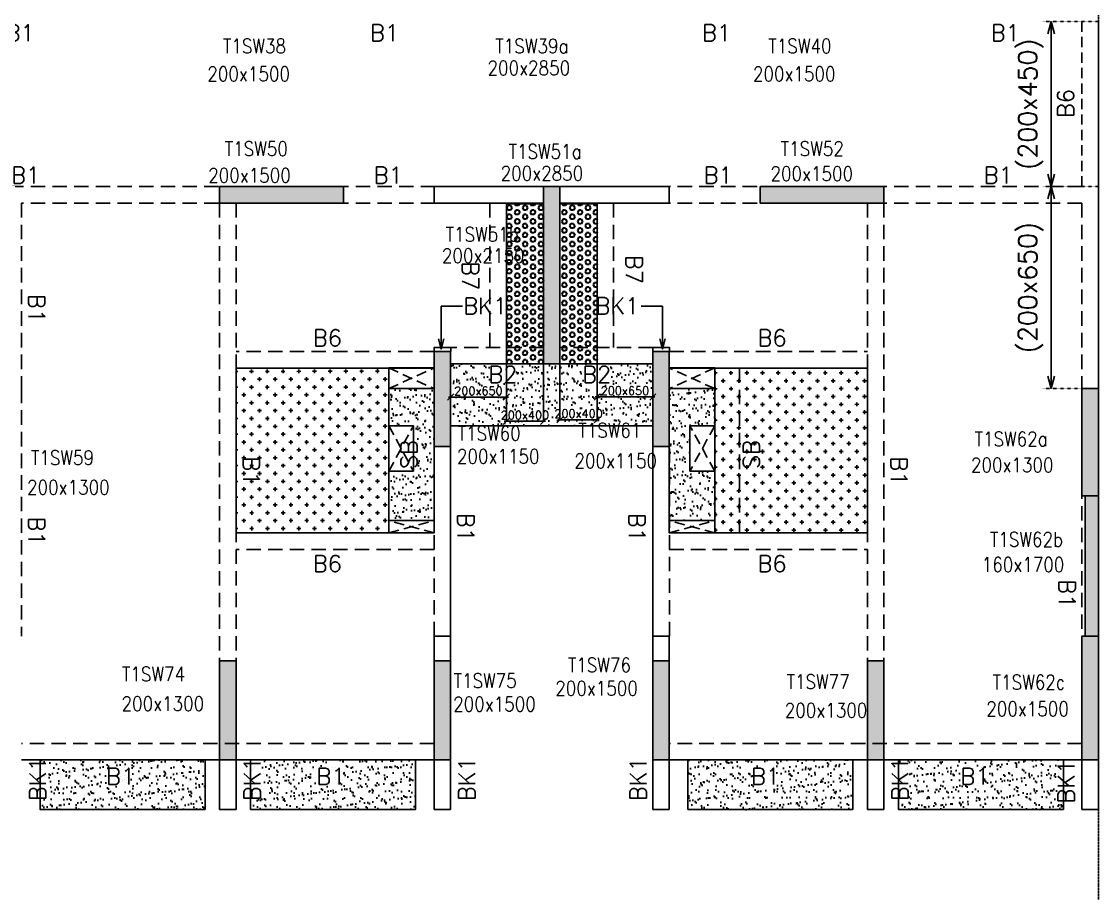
# Model space of a CAD drawing. Header units: millimetres. Extents: x 1078357 to 2594950, y -5122486 to -4636555.
# Drawn here: x 2080410 to 2093460, y -4674502 to -4663859 of the extents above; entities that cross this region are included whole.
import ezdxf

# ---------------------------------------------------------------- set-up
doc = ezdxf.new("R2010")
doc.units = ezdxf.units.MM
doc.header["$PDMODE"] = 35
for name, pattern in [('CONTINOUS', [0]), ('DOT', [0.25, 0, -0.25]), ('HIDDEN', [0.375, 0.25, -0.125]), ('New Retail block$0$CONTINOUS', [0])]:
    doc.linetypes.add(name, pattern=pattern)
doc.layers.get('0').update_dxf_attribs({"lineweight": 0})
doc.layers.get('Defpoints').update_dxf_attribs({"lineweight": 0})
for name, color, linetype, lineweight in [('A-_ANOTDIMA_D-', 6, 'Continuous', 13), ('COL. NO.', 30, 'Continuous', 25), ('COL. SIZE', 7, 'Continuous', 25), ('DIM', 9, 'Continuous', 25), ('HATCH', 8, 'Continuous', 30)]:
    doc.layers.add(name, color=color, linetype=linetype, lineweight=lineweight)
for name, color, linetype in [('B-200x325', 201, 'HIDDEN'), ('DROP SLAB', 8, 'Continuous'), ('EXPANSION JOINT', 10, 'HIDDEN'), ('NON STR. RCC WALL', 6, 'Continuous'), ('S-BEAM', 3, 'HIDDEN'), ('S-BEAM NO.', 6, 'Continuous'), ('S-COLUMN', 1, 'Continuous'), ('S-CUTOUT', 8, 'HIDDEN'), ('S-DIM', 2, 'Continuous'), ('S-SLAB-PROJECTION', 54, 'New Retail block$0$CONTINOUS'), ('SLAB FOLD', 8, 'Continuous')]:
    doc.layers.add(name, color=color, linetype=linetype)
doc.styles.add('Roman', font='romans')
doc.styles.add('ROMANS', font='romans.shx', dxfattribs={"width": 0.85})
doc.dimstyles.new('HARESH', dxfattribs={"dimtxt": 150, "dimasz": 75, "dimexe": 0, "dimexo": 0, "dimgap": 25, "dimtad": 1, "dimdec": 0, "dimdsep": 46, "dimtxsty": 'Roman', "dimblk": 'OBLIQUE', "dimcen": 225, "dimdle": 25, "dimclrd": 2, "dimclre": 2, "dimclrt": 7, "dimadec": 8, "dimazin": 1, "dimtfac": 1, "dimtdec": 0, "dimtmove": 0, "dimatfit": 0, "dimfxl": 1, "dimlwd": -1, "dimlwe": -1, "dimarcsym": 0})
pattern_1 = [(180, (954385.375, 209114.72), (-7e-15, -54.99261315), [31.75, -63.5]), (300, (954385.375, 209114.72), (47.625, 27.4963066), [31.75, -63.5]), (240, (954353.625, 209114.72), (47.625, -27.4963066), [31.75, -63.5])]

# ---------------------------------------------------------------- blocks, each defined once
blk = doc.blocks.new('_Open30')
at = {"color": 0, "linetype": 'ByBlock', "lineweight": -2}
for p, q in [((-1, 0.268), (0, 0)), ((0, 0), (-1, -0.268)), ((0, 0), (-1, 0))]:
    blk.add_line(p, q, dxfattribs=at)
blk = doc.blocks.new('*D1588')
at = {"layer": 'Defpoints', "color": 0, "linetype": 'CONTINOUS', "ltscale": 0.5, "transparency": 16777216}
for p in [(2092886, -4665860), (2093460, -4665860, 0), (2093460, -4668309, 0)]:
    blk.add_point(p, dxfattribs=at)
at = {"layer": 'S-DIM', "color": 2, "linetype": 'DOT', "ltscale": 0.5, "transparency": 16777216}
for p, q in [((2093460, -4665860), (2092786, -4665860)), ((2093460, -4668309), (2092786, -4668309))]:
    blk.add_line(p, q, dxfattribs=at)
at = {"layer": 'S-DIM', "color": 2, "linetype": 'CONTINOUS', "ltscale": 0.5, "transparency": 16777216}
blk.add_line((2092886, -4668159), (2092886, -4666010), dxfattribs=at)
at = {"layer": 'S-DIM', "color": 2, "linetype": 'CONTINOUS', "ltscale": 0.5, "transparency": 16777216, "xscale": 150, "yscale": 150, "zscale": 150}
for p, rotation in [((2092886, -4665860), 90), ((2092886, -4668309), 270)]:
    blk.add_blockref('_Open30', p, dxfattribs=dict(at, rotation=rotation))
at = {"layer": 'S-DIM', "color": 7, "linetype": 'CONTINOUS', "ltscale": 0.5, "transparency": 16777216, "insert": (2092640, -4667084), "char_height": 225, "attachment_point": 5, "rotation": 90, "style": 'Roman'}
blk.add_mtext('(200x650)', dxfattribs=at)
blk = doc.blocks.new('*D1589')
at = {"layer": 'Defpoints', "color": 0, "linetype": 'CONTINOUS', "ltscale": 0.5, "transparency": 16777216}
for p in [(2093460, -4663860, 0), (2092886, -4665860), (2093460, -4665860, 0)]:
    blk.add_point(p, dxfattribs=at)
at = {"layer": 'S-DIM', "color": 2, "linetype": 'DOT', "ltscale": 0.5, "transparency": 16777216}
for p, q in [((2093460, -4663860), (2092786, -4663860)), ((2093460, -4665860), (2092786, -4665860))]:
    blk.add_line(p, q, dxfattribs=at)
at = {"layer": 'S-DIM', "color": 2, "linetype": 'CONTINOUS', "ltscale": 0.5, "transparency": 16777216}
blk.add_line((2092886, -4664010), (2092886, -4665710), dxfattribs=at)
at = {"layer": 'S-DIM', "color": 2, "linetype": 'CONTINOUS', "ltscale": 0.5, "transparency": 16777216, "xscale": 150, "yscale": 150, "zscale": 150}
for p, rotation in [((2092886, -4663860), 90), ((2092886, -4665860), 270)]:
    blk.add_blockref('_Open30', p, dxfattribs=dict(at, rotation=rotation))
at = {"layer": 'S-DIM', "color": 7, "linetype": 'CONTINOUS', "ltscale": 0.5, "transparency": 16777216, "insert": (2092640, -4664860), "char_height": 225, "attachment_point": 5, "rotation": 90, "style": 'Roman'}
blk.add_mtext('(200x450)', dxfattribs=at)
blk = doc.blocks.new('_Oblique')
at = {"color": 0, "linetype": 'ByBlock', "lineweight": -2}
blk.add_line((-0.5, -0.5), (0.5, 0.5), dxfattribs=at)
blk = doc.blocks.new('*D1467')
at = {"layer": 'Defpoints', "color": 0, "ltscale": 700, "transparency": 16777216}
for p in [(2086285, -4668010, 0), (2086735, -4668010, 0), (2086285, -4668705)]:
    blk.add_point(p, dxfattribs=at)
at = {"layer": 'DIM', "color": 2, "ltscale": 700, "transparency": 16777216}
for p, q in [((2086285, -4668010), (2086285, -4668705)), ((2086735, -4668010), (2086735, -4668705)), ((2086760, -4668705), (2086260, -4668705))]:
    blk.add_line(p, q, dxfattribs=at)
at = {"layer": 'DIM', "color": 2, "ltscale": 700, "transparency": 16777216, "xscale": 75, "yscale": 75, "zscale": 75, "rotation": 180}
blk.add_blockref('_Oblique', (2086285, -4668705), dxfattribs=at)
at = {"layer": 'DIM', "color": 2, "ltscale": 700, "transparency": 16777216, "xscale": 75, "yscale": 75, "zscale": 75}
blk.add_blockref('_Oblique', (2086735, -4668705), dxfattribs=at)
at = {"layer": 'DIM', "color": 7, "ltscale": 700, "transparency": 16777216, "insert": (2086510, -4668630), "char_height": 150, "attachment_point": 5, "style": 'Roman'}
blk.add_mtext('{\\H0.666667x;200x400}', dxfattribs=at)
blk = doc.blocks.new('*D1468')
at = {"layer": 'Defpoints', "color": 0, "ltscale": 700, "transparency": 16777216}
for p in [(2085610, -4668010, 0), (2086285, -4668010, 0), (2085610, -4668412)]:
    blk.add_point(p, dxfattribs=at)
at = {"layer": 'DIM', "color": 2, "ltscale": 700, "transparency": 16777216}
for p, q in [((2085610, -4668010), (2085610, -4668412)), ((2086285, -4668010), (2086285, -4668412)), ((2086310, -4668412), (2085585, -4668412))]:
    blk.add_line(p, q, dxfattribs=at)
at = {"layer": 'DIM', "color": 2, "ltscale": 700, "transparency": 16777216, "xscale": 75, "yscale": 75, "zscale": 75, "rotation": 180}
blk.add_blockref('_Oblique', (2085610, -4668412), dxfattribs=at)
at = {"layer": 'DIM', "color": 2, "ltscale": 700, "transparency": 16777216, "xscale": 75, "yscale": 75, "zscale": 75}
blk.add_blockref('_Oblique', (2086285, -4668412), dxfattribs=at)
at = {"layer": 'DIM', "color": 7, "ltscale": 700, "transparency": 16777216, "insert": (2085947, -4668337), "char_height": 150, "attachment_point": 5, "style": 'Roman'}
blk.add_mtext('{\\H0.666667x;200x650}', dxfattribs=at)
blk = doc.blocks.new('*D1469')
at = {"layer": 'Defpoints', "color": 0, "ltscale": 700, "transparency": 16777216}
for p in [(2086935, -4668010, 0), (2087385, -4668010, 0), (2087385, -4668687)]:
    blk.add_point(p, dxfattribs=at)
at = {"layer": 'DIM', "color": 2, "ltscale": 700, "transparency": 16777216}
for p, q in [((2086935, -4668010), (2086935, -4668687)), ((2087385, -4668010), (2087385, -4668687)), ((2086910, -4668687), (2087410, -4668687))]:
    blk.add_line(p, q, dxfattribs=at)
at = {"layer": 'DIM', "color": 2, "ltscale": 700, "transparency": 16777216, "xscale": 75, "yscale": 75, "zscale": 75, "rotation": 180}
blk.add_blockref('_Oblique', (2086935, -4668687), dxfattribs=at)
at = {"layer": 'DIM', "color": 2, "ltscale": 700, "transparency": 16777216, "xscale": 75, "yscale": 75, "zscale": 75}
blk.add_blockref('_Oblique', (2087385, -4668687), dxfattribs=at)
at = {"layer": 'DIM', "color": 7, "ltscale": 700, "transparency": 16777216, "insert": (2087160, -4668612), "char_height": 150, "attachment_point": 5, "style": 'Roman'}
blk.add_mtext('{\\H0.666667x;200x400}', dxfattribs=at)
blk = doc.blocks.new('*D1470')
at = {"layer": 'Defpoints', "color": 0, "ltscale": 700, "transparency": 16777216}
for p in [(2087385, -4668010, 0), (2088060, -4668010, 0), (2088060, -4668410)]:
    blk.add_point(p, dxfattribs=at)
at = {"layer": 'DIM', "color": 2, "ltscale": 700, "transparency": 16777216}
for p, q in [((2087385, -4668010), (2087385, -4668410)), ((2088060, -4668010), (2088060, -4668410)), ((2087360, -4668410), (2088085, -4668410))]:
    blk.add_line(p, q, dxfattribs=at)
at = {"layer": 'DIM', "color": 2, "ltscale": 700, "transparency": 16777216, "xscale": 75, "yscale": 75, "zscale": 75, "rotation": 180}
blk.add_blockref('_Oblique', (2087385, -4668410), dxfattribs=at)
at = {"layer": 'DIM', "color": 2, "ltscale": 700, "transparency": 16777216, "xscale": 75, "yscale": 75, "zscale": 75}
blk.add_blockref('_Oblique', (2088060, -4668410), dxfattribs=at)
at = {"layer": 'DIM', "color": 7, "ltscale": 700, "transparency": 16777216, "insert": (2087722, -4668335), "char_height": 150, "attachment_point": 5, "style": 'Roman'}
blk.add_mtext('{\\H0.666667x;200x650}', dxfattribs=at)
blk = doc.blocks.new('G$CD63B60BD')
at = {"layer": 'COL. NO.', "linetype": 'Continuous', "style": 'ROMANS', "width": 0.85}
for s, p in [('T1SW38', (33940, 8565, -320)), ('T1SW39a', (37242, 8565, -320)), ('T1SW40', (40551, 8565, -320)), ('T1SW50', (33963, 7320, -320)), ('T1SW51a', (37401, 7287, -320)), ('T1SW52', (40700, 7320, -320)), ('T1SW51b', (36639, 6284, -320)), ('T1SW60', (36784, 3871, -320)), ('T1SW61', (38246, 3908, -320)), ('T1SW62a', (43049, 3802, -320)), ('T1SW59', (31613, 3575, -320)), ('T1SW62b', (43235, 2584, -320)), ('T1SW76', (38120, 1062, -320)), ('T1SW74', (32717, 952, -320)), ('T1SW75', (36735, 873, -320)), ('T1SW77', (40770, 861, -320)), ('T1SW62c', (43268, 854, -323))]:
    blk.add_text(s, height=175, dxfattribs=at).set_placement(p)
at = {"layer": 'COL. SIZE', "linetype": 'Continuous', "style": 'ROMANS', "width": 0.85}
for s, p in [('200x1500', (33752, 8228, -320)), ('200x2850', (37147, 8300, -320)), ('200x1500', (40363, 8228, -320)), ('200x2850', (37306, 7022, -320)), ('200x1500', (40576, 7017, -320)), ('200x1500', (33762, 6997, -320)), ('200x2150', (36594, 6023, -320)), ('200x1150', (36776, 3591, -320)), ('200x1150', (38200, 3537, -320)), ('200x1300', (43005, 3488, -320)), ('200x1300', (31567, 3217, -320)), ('160x1700', (43136, 2280, -320)), ('200x1500', (37968, 780, -320)), ('200x1300', (32712, 594, -320)), ('200x1500', (36731, 588, -320)), ('200x1300', (40749, 514, -320)), ('200x1500', (43191, 531, -323))]:
    blk.add_text(s, height=175, dxfattribs=at).set_placement(p)

msp = doc.modelspace()

# ---------------------------------------------------------------- hatches: boundary and pattern name
at = {"layer": 'DROP SLAB'}
h = msp.add_hatch(dxfattribs=at)
h.set_pattern_fill('CROSS', color=8, scale=15, angle=0.03079)
h.set_pattern_definition([(180.03079016, (-7798855.095, 37484912.06), (-95.19879988, -95.30117261), [47.625, -142.875]), (270.03079016, (-7798878.92, 37484935.86), (95.30117261, -95.19879988), [47.625, -142.875])])
h.paths.add_polyline_path([(2084859.8, -4668059.5), (2083009.9, -4668059.5), (2083009.9, -4670059.3), (2084859.8, -4670059.3)])
h = msp.add_hatch(dxfattribs=at)
h.set_pattern_fill('CROSS', color=8, scale=15, angle=0.03079)
h.set_pattern_definition([(180.03079016, (-6701630.38, 32800892.87), (-95.19879988, -95.30117261), [47.625, -142.875]), (270.03079016, (-6701654.2, 32800916.67), (95.30117261, -95.19879988), [47.625, -142.875])])
h.paths.add_polyline_path([(2088809.9, -4668059.6), (2090659.9, -4668059.6), (2090659.9, -4670059.3), (2088809.9, -4670059.3)])
at = {"layer": 'HATCH', "ltscale": 1000}
h = msp.add_hatch(dxfattribs=at)
h.set_pattern_fill('HEX', color=8, scale=10, angle=180)
h.set_pattern_definition(pattern_1)
h.paths.add_polyline_path([(2086735.1, -4666070.1), (2086285.1, -4666070.1), (2086285.1, -4668009.4), (2086735.1, -4668009.4)])
h = msp.add_hatch(dxfattribs=at)
h.set_pattern_fill('HEX', color=8, scale=10, angle=180)
h.set_pattern_definition(pattern_1)
h.paths.add_polyline_path([(2086935.5, -4666070.1), (2087385.5, -4666070.1), (2087385.5, -4668009.4), (2086935.5, -4668009.4)])
at = {"layer": 'HATCH'}
h = msp.add_hatch(dxfattribs=at)
h.set_pattern_fill('AR-SAND', color=8, scale=3, angle=179.97015)
h.set_pattern_definition([(37.47015413, (-2998822.73, 18698699.12), (-4.72361136, 146.8264517), [0, -115.824, 0, -129.54, 0, -123.825]), (7.4701541, (-2998822.73, 18698699.12), (134.9689868, 214.9772528), [0, -62.484, 0, -104.394, 0, -40.005]), (327.4701541, (-2998916.46, 18698699.17), (237.2979035, 0.3075449), [0, -38.1, 0, -137.16, 0, -179.07]), (317.4701541, (-2998916.46, 18698699.17), (229.1017424, 66.759465), [0, -19.05, 0, -89.916, 0, -102.87])])
h.paths.add_polyline_path([(2088060.2, -4668009.4), (2085610.2, -4668009.4), (2085610.2, -4668759.4), (2088060.2, -4668759.4)])
h = msp.add_hatch(dxfattribs=at)
h.set_pattern_fill('AR-SAND', color=8, scale=3, angle=179.97015)
h.set_pattern_definition([(37.47015413, (-2998822.64, 18698699.12), (-4.72361136, 146.8264517), [0, -115.824, 0, -129.54, 0, -123.825]), (7.4701541, (-2998822.64, 18698699.12), (134.9689868, 214.9772528), [0, -62.484, 0, -104.394, 0, -40.005]), (327.4701541, (-2998916.36, 18698699.17), (237.2979035, 0.3075449), [0, -38.1, 0, -137.16, 0, -179.07]), (317.4701541, (-2998916.36, 18698699.17), (229.1017424, 66.759465), [0, -19.05, 0, -89.916, 0, -102.87])])
h.paths.add_polyline_path([(2088060.3, -4668009.4), (2085610.3, -4668009.4), (2085610.3, -4668609.5), (2088060.3, -4668609.5)])
h = msp.add_hatch(dxfattribs=at)
h.set_pattern_fill('AR-SAND', color=8, scale=3, angle=359.97015)
h.set_pattern_definition([(37.47015413, (-4119983.92, 23606666.06), (-4.72361136, 146.8264517), [0, -115.824, 0, -129.54, 0, -123.825]), (7.4701541, (-4119983.92, 23606666.06), (134.9689868, 214.9772528), [0, -62.484, 0, -104.394, 0, -40.005]), (327.47015413, (-4120077.65, 23606666.11), (237.29790347, 0.3075449), [0, -38.1, 0, -137.16, 0, -179.07]), (317.4701541, (-4120077.65, 23606666.1), (229.1017424, 66.759465), [0, -19.05, 0, -89.916, 0, -102.87])])
h.paths.add_polyline_path([(2085409.2, -4669909.5), (2084859.2, -4669909.5), (2084859.2, -4669309.5), (2085159.2, -4669309.5), (2085159.2, -4668759.5), (2084859.2, -4668759.6), (2084859.2, -4668309.5), (2085409.2, -4668309.5)])
h = msp.add_hatch(dxfattribs=at)
h.set_pattern_fill('AR-SAND', color=8, scale=3, angle=180.02985)
h.set_pattern_definition([(37.47015413, (-4119983.15, 23606665.99), (-4.72361136, 146.8264517), [0, -115.824, 0, -129.54, 0, -123.825]), (7.4701541, (-4119983.15, 23606665.99), (134.9689868, 214.9772528), [0, -62.484, 0, -104.394, 0, -40.005]), (327.47015413, (-4120076.87, 23606666.04), (237.29790347, 0.3075449), [0, -38.1, 0, -137.16, 0, -179.07]), (317.4701541, (-4120076.87, 23606666.04), (229.1017424, 66.759465), [0, -19.05, 0, -89.916, 0, -102.87])])
h.paths.add_polyline_path([(2088259.9, -4669909.5), (2088809.9, -4669909.5), (2088809.9, -4669309.4), (2088509.9, -4669309.4), (2088509.9, -4668759.5), (2088809.9, -4668759.5), (2088809.9, -4668309.5), (2088259.9, -4668309.5)])
h = msp.add_hatch(dxfattribs=at)
h.set_pattern_fill('AR-SAND', color=8, scale=3, angle=179.97015)
h.set_pattern_definition([(37.47015413, (-2997497.64, 18698699.14), (-4.72361136, 146.8264517), [0, -115.824, 0, -129.54, 0, -123.825]), (7.4701541, (-2997497.64, 18698699.14), (134.9689868, 214.9772528), [0, -62.484, 0, -104.394, 0, -40.005]), (327.4701541, (-2997591.36, 18698699.18), (237.2979035, 0.3075449), [0, -38.1, 0, -137.16, 0, -179.07]), (317.4701541, (-2997591.36, 18698699.18), (229.1017424, 66.759465), [0, -19.05, 0, -89.916, 0, -102.87])])
h.paths.add_polyline_path([(2082635.3, -4672809.5), (2080635.3, -4672809.5), (2080635.3, -4673409.5), (2082635.3, -4673409.5)])
h = msp.add_hatch(dxfattribs=at)
h.set_pattern_fill('AR-SAND', color=8, scale=3, angle=179.97015)
h.set_pattern_definition([(37.47015413, (-3000047.64, 18698699.14), (-4.72361136, 146.8264517), [0, -115.824, 0, -129.54, 0, -123.825]), (7.4701541, (-3000047.64, 18698699.14), (134.9689868, 214.9772528), [0, -62.484, 0, -104.394, 0, -40.005]), (327.4701541, (-3000141.36, 18698699.18), (237.2979035, 0.3075449), [0, -38.1, 0, -137.16, 0, -179.07]), (317.4701541, (-3000141.36, 18698699.18), (229.1017424, 66.759465), [0, -19.05, 0, -89.916, 0, -102.87])])
h.paths.add_polyline_path([(2085185.3, -4672809.5), (2083185.3, -4672809.5), (2083185.3, -4673409.5), (2085185.3, -4673409.5)])
h = msp.add_hatch(dxfattribs=at)
h.set_pattern_fill('AR-SAND', color=8, scale=3, angle=179.97015)
h.set_pattern_definition([(37.47015413, (-3005347.64, 18698699.14), (-4.72361136, 146.8264517), [0, -115.824, 0, -129.54, 0, -123.825]), (7.4701541, (-3005347.64, 18698699.14), (134.9689868, 214.9772528), [0, -62.484, 0, -104.394, 0, -40.005]), (327.4701541, (-3005441.36, 18698699.18), (237.2979035, 0.3075449), [0, -38.1, 0, -137.16, 0, -179.07]), (317.4701541, (-3005441.36, 18698699.18), (229.1017424, 66.759465), [0, -19.05, 0, -89.916, 0, -102.87])])
h.paths.add_polyline_path([(2090485.3, -4672809.5), (2088485.3, -4672809.5), (2088485.3, -4673409.5), (2090485.3, -4673409.5)])
h = msp.add_hatch(dxfattribs=at)
h.set_pattern_fill('AR-SAND', color=8, scale=3, angle=179.97015)
h.set_pattern_definition([(37.47015413, (-3007897.64, 18698699.14), (-4.72361136, 146.8264517), [0, -115.824, 0, -129.54, 0, -123.825]), (7.4701541, (-3007897.64, 18698699.14), (134.9689868, 214.9772528), [0, -62.484, 0, -104.394, 0, -40.005]), (327.4701541, (-3007991.36, 18698699.18), (237.2979035, 0.3075449), [0, -38.1, 0, -137.16, 0, -179.07]), (317.4701541, (-3007991.36, 18698699.18), (229.1017424, 66.759465), [0, -19.05, 0, -89.916, 0, -102.87])])
h.paths.add_polyline_path([(2093035.3, -4672809.5), (2091035.3, -4672809.5), (2091035.3, -4673409.5), (2093035.3, -4673409.5)])
at = {"layer": 'S-COLUMN', "lineweight": 25}
h = msp.add_hatch(color=1, dxfattribs=at)
h.dxf.hatch_style = 1
h.paths.add_polyline_path([(2082809.9, -4665859.5), (2084309.9, -4665859.5), (2084309.9, -4666059.5), (2082809.9, -4666059.5)])
h = msp.add_hatch(color=1, dxfattribs=at)
h.dxf.hatch_style = 1
h.paths.add_polyline_path([(2086734.9, -4668009.5), (2086934.9, -4668009.5), (2086934.9, -4665859.5), (2086734.9, -4665859.5)])
h = msp.add_hatch(color=1, dxfattribs=at)
h.dxf.hatch_style = 1
h.paths.add_polyline_path([(2089359.9, -4665859.5), (2090859.9, -4665859.5), (2090859.9, -4666059.5), (2089359.9, -4666059.5)])
at = {"layer": 'S-COLUMN', "lineweight": 25, "extrusion": (-1.00316e-06, -1.91639e-11, 1)}
h = msp.add_hatch(color=1, dxfattribs=at)
h.dxf.hatch_style = 1
h.paths.add_polyline_path([(2085409.9, -4667859.5), (2085609.9, -4667859.5), (2085609.9, -4669009.5), (2085409.9, -4669009.5)])
at = {"layer": 'S-COLUMN', "lineweight": 25}
h = msp.add_hatch(color=1, dxfattribs=at)
h.dxf.hatch_style = 1
h.paths.add_polyline_path([(2088259.9, -4667859.5), (2088059.9, -4667859.5), (2088059.9, -4669009.5), (2088259.9, -4669009.5)])
h = msp.add_hatch(color=1, dxfattribs=at)
h.dxf.hatch_style = 1
h.paths.add_polyline_path([(2093259.9, -4668309.5), (2093459.9, -4668309.5), (2093459.9, -4669609.5), (2093259.9, -4669609.5)])
at = {"layer": 'S-COLUMN', "lineweight": 25, "extrusion": (1.00316e-06, -2.11765e-11, 1)}
h = msp.add_hatch(color=1, dxfattribs=at)
h.dxf.hatch_style = 1
h.paths.add_polyline_path([(2093459.9, -4671309.5), (2093299.9, -4671309.5), (2093299.9, -4669609.5), (2093459.9, -4669609.5)])
at = {"layer": 'S-COLUMN', "lineweight": 25}
h = msp.add_hatch(color=1, dxfattribs=at)
h.dxf.hatch_style = 1
h.paths.add_polyline_path([(2093459.9, -4672809.5), (2093259.9, -4672809.5), (2093259.9, -4671309.5), (2093459.9, -4671309.5)])
h = msp.add_hatch(color=1, dxfattribs=at)
h.dxf.hatch_style = 1
h.paths.add_polyline_path([(2083009.9, -4671609.5), (2083009.9, -4672809.5), (2082809.9, -4672809.5), (2082809.9, -4671609.5)])
at = {"layer": 'S-COLUMN', "lineweight": 25, "extrusion": (-1.00316e-06, -1.91639e-11, 1)}
h = msp.add_hatch(color=1, dxfattribs=at)
h.dxf.hatch_style = 1
h.paths.add_polyline_path([(2085409.9, -4672809.5), (2085609.9, -4672809.5), (2085609.9, -4671609.5), (2085409.9, -4671609.5)])
at = {"layer": 'S-COLUMN', "lineweight": 25}
h = msp.add_hatch(color=1, dxfattribs=at)
h.dxf.hatch_style = 1
h.paths.add_polyline_path([(2088259.9, -4671609.5), (2088259.9, -4672809.5), (2088059.9, -4672809.5), (2088059.9, -4671609.5)])
h = msp.add_hatch(color=1, dxfattribs=at)
h.dxf.hatch_style = 1
h.paths.add_polyline_path([(2090859.9, -4671609.5), (2090859.9, -4672809.5), (2090659.9, -4672809.5), (2090659.9, -4671609.5)])

# ---------------------------------------------------------------- linework, layer by layer
at = {"layer": 'DROP SLAB', "color": 3, "linetype": 'CONTINOUS', "ltscale": 500, "elevation": 0}
for points in [[(2084859.8, -4668059.5), (2083009.9, -4668059.5), (2083009.9, -4670059.3), (2084859.8, -4670059.3)], [(2084859.9, -4668309.5), (2085409.8, -4668309.5), (2085409.8, -4668059.4), (2084859.9, -4668059.4)], [(2088809.9, -4668309.5), (2088260.1, -4668309.5), (2088260.1, -4668059.4), (2088809.9, -4668059.4)], [(2088809.9, -4668059.6), (2090659.9, -4668059.6), (2090659.9, -4670059.3), (2088809.9, -4670059.3)], [(2084859.8, -4669309.5), (2085159.8, -4669309.5), (2085159.8, -4668759.5), (2084859.8, -4668759.5)], [(2088809.9, -4669309.5), (2088509.9, -4669309.5), (2088509.9, -4668759.5), (2088809.9, -4668759.5)], [(2084859.5, -4670059.2), (2085409.5, -4670059.2), (2085409.5, -4669909.5), (2084859.5, -4669909.5)], [(2088809.9, -4670059.2), (2088259.9, -4670059.2), (2088259.9, -4669909.5), (2088809.9, -4669909.5)]]:
    msp.add_lwpolyline(points, close=True, dxfattribs=at)
at = {"layer": 'EXPANSION JOINT'}
msp.add_line((2093460.2, -4654169.5, 0), (2093460.2, -4674502, 0), dxfattribs=at)
msp.add_line((2093460.2, -4654169.5, 0), (2093460.2, -4674502, 0), dxfattribs=at)
at = {"layer": 'NON STR. RCC WALL', "elevation": 0}
for points in [[(2086734.9, -4665860.1), (2085409.9, -4665859.8), (2085409.9, -4666059.3), (2086734.9, -4666059.5)], [(2088259.9, -4665860.1), (2086934.9, -4665859.8), (2086934.9, -4666059.3), (2088259.9, -4666059.5)], [(2085609.8, -4671309.5), (2085609.8, -4671609.5), (2085409.9, -4671609.5), (2085409.9, -4671309.5)], [(2088259.8, -4671309.5), (2088259.8, -4671609.5), (2088059.9, -4671609.5), (2088059.9, -4671309.5)]]:
    msp.add_lwpolyline(points, close=True, dxfattribs=at)
at = {"layer": 'S-BEAM', "linetype": 'HIDDEN', "ltscale": 500}
msp.add_line((2093260.3, -4665859.5, 0), (2093260.3, -4663859.4, 0), dxfattribs=at)
at = {"layer": 'S-BEAM', "linetype": 'Continuous', "ltscale": 500}
msp.add_line((2093460.3, -4665859.5, 0), (2093460.3, -4663859.5, 0), dxfattribs=at)
at = {"layer": 'S-BEAM', "linetype": 'HIDDEN', "ltscale": 700}
for p, q in [((2086734.9, -4665859.5, 0), (2077809.9, -4665859.5, 0)), ((2093260.3, -4665859.5, 0), (2086934.9, -4665859.5, 0)), ((2086734.9, -4666059.5, 0), (2080410.3, -4666059.5, 0)), ((2080410.3, -4666059.5, 0), (2080410.3, -4668309.4, 0)), ((2082810.3, -4666059.5, 0), (2082810.3, -4672509.4, 0)), ((2083010.3, -4666059.5, 0), (2083010.3, -4672509.4, 0)), ((2093260.3, -4666059.5, 0), (2086934.9, -4666059.5, 0)), ((2090660.3, -4666059.5, 0), (2090660.3, -4672509.4, 0)), ((2090860.3, -4666059.5, 0), (2090860.3, -4672509.4, 0)), ((2093260.3, -4666059.5, 0), (2093260.3, -4671309.5, 0)), ((2086735.3, -4667809.4, 0), (2085610.3, -4667809.4, 0)), ((2088060.3, -4667809.5, 0), (2086935.3, -4667809.5, 0)), ((2088810, -4668059.8, 0), (2088810, -4670059.6, 0)), ((2089110, -4668059.8, 0), (2089110, -4670059.6, 0)), ((2080410.3, -4668309.4, 0), (2080410.3, -4671309.5, 0)), ((2085410.3, -4671309.5, 0), (2085410.3, -4669009.4, 0)), ((2088260.3, -4671309.5, 0), (2088260.3, -4669009.4, 0)), ((2085410.3, -4672609.4, 0), (2080410.3, -4672609.4, 0)), ((2093260.3, -4672609.4, 0), (2088260.3, -4672609.4, 0))]:
    msp.add_line(p, q, dxfattribs=at)
at = {"layer": 'S-BEAM', "linetype": 'CONTINOUS', "ltscale": 700}
for p, q in [((2093460.3, -4665859.5, 0), (2093460.3, -4671309.5, 0)), ((2085610.3, -4671309.5, 0), (2085610.3, -4669009.4, 0)), ((2088060.3, -4671309.5, 0), (2088060.3, -4669009.4, 0)), ((2085410.3, -4672809.4, 0), (2080410.3, -4672809.4, 0)), ((2082809.9, -4673409.5, 0), (2082809.9, -4672809.5, 0)), ((2083009.9, -4672809.5, 0), (2083009.9, -4673409.5, 0)), ((2085409.9, -4673409.5, 0), (2085409.9, -4672809.5, 0)), ((2085609.9, -4672809.5, 0), (2085609.9, -4673409.5, 0)), ((2088059.9, -4673409.5, 0), (2088059.9, -4672809.5, 0)), ((2088259.9, -4672809.5, 0), (2088259.9, -4673409.5, 0)), ((2093260.3, -4672809.4, 0), (2088260.3, -4672809.4, 0)), ((2090659.9, -4673409.5, 0), (2090659.9, -4672809.5, 0)), ((2090859.9, -4672809.5, 0), (2090859.9, -4673409.5, 0)), ((2093259.9, -4673409.4, 0), (2093259.9, -4672809.4, 0)), ((2093459.9, -4672809.4, 0), (2093459.9, -4673409.4, 0)), ((2083009.9, -4673409.5, 0), (2082809.9, -4673409.5, 0)), ((2085609.9, -4673409.5, 0), (2085409.9, -4673409.5, 0)), ((2088259.9, -4673409.5, 0), (2088059.9, -4673409.5, 0)), ((2090859.9, -4673409.5, 0), (2090659.9, -4673409.5, 0)), ((2093459.9, -4673409.4, 0), (2093259.9, -4673409.4, 0))]:
    msp.add_line(p, q, dxfattribs=at)
at = {"layer": 'S-BEAM', "ltscale": 700}
for p, q in [((2086085, -4667809.6, 0), (2086085, -4666059.6, 0)), ((2087585.2, -4667809.6, 0), (2087585.2, -4666059.6, 0)), ((2085409.9, -4667859.5, 0), (2083010.1, -4667859.5, 0)), ((2088260.2, -4667859.6, 0), (2090660, -4667859.5, 0)), ((2085410.1, -4670259.3, 0), (2083010.1, -4670259.3, 0)), ((2088260.1, -4670259.4, 0), (2090660.1, -4670259.3, 0))]:
    msp.add_line(p, q, dxfattribs=at)
at = {"layer": 'S-BEAM', "linetype": 'Continuous', "ltscale": 700}
for p, q in [((2086285, -4667809.6, 0), (2086285, -4666070.2, 0)), ((2087385.2, -4667809.6, 0), (2087385.2, -4666070.2, 0)), ((2088060.3, -4668009.4, 0), (2085610.3, -4668009.4, 0)), ((2085409.9, -4668059.5, 0), (2083010.1, -4668059.5, 0)), ((2088260.2, -4668059.6, 0), (2090660, -4668059.5, 0)), ((2085410.1, -4670059.3, 0), (2083010.1, -4670059.3, 0)), ((2088260.1, -4670059.4, 0), (2090660.1, -4670059.3, 0))]:
    msp.add_line(p, q, dxfattribs=at)
at = {"layer": 'S-BEAM', "linetype": 'Continuous', "ltscale": 700, "elevation": 0}
for points in [[(2085610.4, -4667859.5), (2085410.4, -4667859.5), (2085410.4, -4667809.3), (2085610.4, -4667809.3)], [(2088060.4, -4667859.5), (2088260.4, -4667859.5), (2088260.4, -4667809.3), (2088060.4, -4667809.3)]]:
    msp.add_lwpolyline(points, close=True, dxfattribs=at)
at = {"layer": 'S-COLUMN', "color": 1, "lineweight": 25, "elevation": 0}
for points in [[(2082809.9, -4665859.5), (2084309.9, -4665859.5), (2084309.9, -4666059.5), (2082809.9, -4666059.5)], [(2086734.9, -4668009.5), (2086934.9, -4668009.5), (2086934.9, -4665859.5), (2086734.9, -4665859.5)], [(2089359.9, -4665859.5), (2090859.9, -4665859.5), (2090859.9, -4666059.5), (2089359.9, -4666059.5)], [(2088259.9, -4667859.5), (2088059.9, -4667859.5), (2088059.9, -4669009.5), (2088259.9, -4669009.5)], [(2093259.9, -4668309.5), (2093459.9, -4668309.5), (2093459.9, -4669609.5), (2093259.9, -4669609.5)], [(2093459.9, -4672809.5), (2093259.9, -4672809.5), (2093259.9, -4671309.5), (2093459.9, -4671309.5)], [(2082809.9, -4671609.5), (2083009.9, -4671609.5), (2083009.9, -4672809.5), (2082809.9, -4672809.5)], [(2088259.9, -4672809.5), (2088059.9, -4672809.5), (2088059.9, -4671609.5), (2088259.9, -4671609.5)], [(2090659.9, -4671609.7), (2090859.9, -4671609.7), (2090859.9, -4672809.5), (2090659.9, -4672809.5)]]:
    msp.add_lwpolyline(points, close=True, dxfattribs=at)
at = {"layer": 'S-COLUMN', "color": 1, "lineweight": 25, "extrusion": (-1.00316e-06, -1.91639e-11, 1), "elevation": -2.1}
for points in [[(2085409.9, -4667859.5), (2085609.9, -4667859.5), (2085609.9, -4669009.5), (2085409.9, -4669009.5)], [(2085409.9, -4672809.5), (2085609.9, -4672809.5), (2085609.9, -4671609.5), (2085409.9, -4671609.5)]]:
    msp.add_lwpolyline(points, close=True, dxfattribs=at)
at = {"layer": 'S-COLUMN', "color": 1, "lineweight": 25, "extrusion": (1.00316e-06, -2.11765e-11, 1), "elevation": 2.1}
msp.add_lwpolyline([(2093459.9, -4671309.5), (2093299.9, -4671309.5), (2093299.9, -4669609.4), (2093459.9, -4669609.4)], close=True, dxfattribs=at)
at = {"layer": 'S-CUTOUT', "ltscale": 500}
for p, q in [((2084859.9, -4668309.5, 0), (2085409.8, -4668059.4, 0)), ((2084859.9, -4668059.4, 0), (2085409.9, -4668309.5, 0)), ((2088809.9, -4668059.4, 0), (2088259.9, -4668309.5, 0)), ((2088809.9, -4668309.5, 0), (2088260.1, -4668059.4, 0)), ((2084859.8, -4669309.5, 0), (2085159.8, -4668759.5, 0)), ((2084859.8, -4668759.5, 0), (2085159.8, -4669309.5, 0)), ((2088810, -4669309.5, 0), (2088509.9, -4668759.5, 0)), ((2088810, -4668759.5, 0), (2088509.9, -4669309.5, 0)), ((2085409.5, -4670059.5, 0), (2084859.5, -4669909.5, 0)), ((2084860.3, -4670059.2, 0), (2085409.5, -4669909.5, 0)), ((2088809.1, -4670059.2, 0), (2088259.9, -4669909.5, 0)), ((2088259.9, -4670059.5, 0), (2088809.9, -4669909.5, 0))]:
    msp.add_line(p, q, dxfattribs=at)
at = {"layer": 'S-SLAB-PROJECTION', "elevation": 0}
for points in [[(2088060.2, -4668009.4), (2085610.2, -4668009.4), (2085610.2, -4668759.4), (2088060.2, -4668759.4)], [(2082635.3, -4672809.5), (2080635.3, -4672809.5), (2080635.3, -4673409.5), (2082635.3, -4673409.5)], [(2085185.3, -4672809.5), (2083185.3, -4672809.5), (2083185.3, -4673409.5), (2085185.3, -4673409.5)], [(2090485.3, -4672809.5), (2088485.3, -4672809.5), (2088485.3, -4673409.5), (2090485.3, -4673409.5)], [(2093035.3, -4672809.5), (2091035.3, -4672809.5), (2091035.3, -4673409.5), (2093035.3, -4673409.5)]]:
    msp.add_lwpolyline(points, close=True, dxfattribs=at)
at = {"layer": 'SLAB FOLD', "color": 8, "ltscale": 1000, "elevation": 0}
for points in [[(2086285, -4666070.1), (2086735, -4666070.1), (2086735, -4668009.4), (2086285, -4668009.4)], [(2087385.3, -4666070.1), (2086935.1, -4666070.1), (2086935.1, -4668009.4), (2087385.3, -4668009.4)]]:
    msp.add_lwpolyline(points, close=True, dxfattribs=at)
for points in [[(2085409.2, -4669909.5), (2084859.2, -4669909.5), (2084859.2, -4669309.5), (2085159.2, -4669309.5), (2085159.2, -4668759.5), (2084859.2, -4668759.6), (2084859.2, -4668309.5), (2085409.2, -4668309.5), (2085409.2, -4669909.5)], [(2088259.9, -4669909.5), (2088809.9, -4669909.5), (2088809.9, -4669309.4), (2088509.9, -4669309.4), (2088509.9, -4668759.5), (2088809.9, -4668759.5), (2088809.9, -4668309.5), (2088259.9, -4668309.5), (2088259.9, -4669909.5)]]:
    msp.add_lwpolyline(points, dxfattribs=at)

# ---------------------------------------------------------------- block references
at = {"layer": 'A-_ANOTDIMA_D-', "color": 2, "ltscale": 700}
msp.add_blockref('G$CD63B60BD', (2048910, -4672809.5, 0), dxfattribs=at)

# ---------------------------------------------------------------- texts
at = {"layer": 'B-200x325', "linetype": 'Continuous', "ltscale": 700, "style": 'ROMANS'}
for rotation, p in [(359.99945, (2083940.6, -4667794.3, -2.7)), (0.00134, (2089329.6, -4667794.3, -2.7)), (359.99945, (2083940.6, -4670531.4, -2.7)), (0.00134, (2089329.6, -4670531.5, -2.7))]:
    msp.add_text('B6', height=200, rotation=rotation, dxfattribs=at).set_placement(p)
at = {"layer": 'S-BEAM NO.', "linetype": 'HIDDEN', "ltscale": 500, "style": 'ROMANS'}
for s, rotation, p in [('B1', 359.99906, (2080217.9, -4664096.6, -2.7)), ('B1', 359.99906, (2084633.2, -4664096.6, -2.7)), ('B1', 359.99906, (2088657.7, -4664096.6, -2.7)), ('B1', 359.99906, (2092156.2, -4664096.6, -2.7)), ('B6', 90, (2093163.8, -4665029.3, -2.7)), ('B1', 0.00094, (2080284.8, -4665822.3, -2.7)), ('B1', 0.00094, (2084678.8, -4665822.3, -2.7)), ('B1', 0.00094, (2088676.4, -4665822.3, -2.7)), ('B1', 0.00094, (2092071.1, -4665822.3, -2.7)), ('B1', 269.99906, (2080493.5, -4667161.4, -2.7)), ('B1', 269.99906, (2083094.2, -4669130.8, -2.7)), ('B1', 269.99906, (2090944.2, -4669130.8, -2.7)), ('B1', 269.99906, (2085694.2, -4669815.7, -2.7)), ('B1', 269.99906, (2087767.5, -4669815.7, -2.7)), ('B1', 269.99906, (2080494.2, -4669859.8, -2.7)), ('B1', 269.99906, (2092980.1, -4670619.4, -2.7)), ('B1', 0.00094, (2081435.4, -4673109.8, -2.7)), ('B1', 0.00094, (2083984.1, -4673109.8, -2.7)), ('B1', 0.00094, (2089250, -4673109.8, -2.7)), ('B1', 0.00094, (2091787.3, -4673109.8, -2.7))]:
    msp.add_text(s, height=200, rotation=rotation, dxfattribs=at).set_placement(p)
at = {"layer": 'S-BEAM NO.', "linetype": 'Continuous', "ltscale": 700, "style": 'ROMANS'}
for s, rotation, p in [('B7', 269.99906, (2087734.2, -4666688.8, -2.7)), ('B7', 269.99906, (2085750.2, -4666765.3, -2.7)), ('BK1', 0.00094, (2085763.5, -4667406.9, -2.7)), ('BK1', 359.99906, (2087364.4, -4667406.8, -2.7)), ('SB', 90.00094, (2085204.7, -4669283.8, -2.7)), ('SB', 90.00094, (2089354.7, -4669283.9, -2.7))]:
    msp.add_text(s, height=200, rotation=rotation, dxfattribs=at).set_placement(p)
at = {"layer": 'S-BEAM NO.', "linetype": 'Continuous', "ltscale": 500, "style": 'ROMANS'}
for p in [(2086068, -4668237.4, -2.7), (2087204.7, -4668237.4, -2.7)]:
    msp.add_text('B2', height=200, dxfattribs=at).set_placement(p)
at = {"layer": 'S-BEAM NO.', "linetype": 'CONTINOUS', "ltscale": 700, "style": 'ROMANS'}
for p in [(2080705.6, -4673309.1, 50), (2083305.6, -4673309.1, 50), (2085905.6, -4673309.1, 50), (2087982.8, -4673309.1, 50), (2091155.6, -4673309.1, 50), (2093169.2, -4673339.9, 50)]:
    msp.add_text('BK1', height=200, rotation=90, dxfattribs=at).set_placement(p)

# ---------------------------------------------------------------- dimensions: what is measured, and where the dimension line sits
at = {"layer": 'DIM', "ltscale": 700}
for base, p1, p2, picture, middle in [((2085609.9, -4668412.1, 0), (2086284.6, -4668010, 0), (2085609.9, -4668010, 0), '*D1468', (2085947.3, -4668337.1, 0)), ((2088059.8, -4668410.1, 0), (2087384.9, -4668010, 0), (2088059.8, -4668010, 0), '*D1470', (2087722.3, -4668335.1, 0))]:
    dim = msp.add_linear_dim(base=base, p1=p1, p2=p2, text='{\\H0.666667x;200x650}', dimstyle='HARESH', override={"dimtxsty": 'Roman', "dimtmove": 1}, dxfattribs=at)
    dim.commit()
    dim.dimension.update_dxf_attribs({"geometry": picture, "text_midpoint": middle})
for base, p1, p2, picture, middle in [((2086284.6, -4668705, 0), (2086734.7, -4668010, 0), (2086284.6, -4668010, 0), '*D1467', (2086509.7, -4668705, 0)), ((2087384.9, -4668686.8, 0), (2086934.8, -4668010, 0), (2087384.9, -4668010, 0), '*D1469', (2087159.8, -4668686.8, 0))]:
    dim = msp.add_linear_dim(base=base, p1=p1, p2=p2, text='{\\H0.666667x;200x400}', dimstyle='HARESH', override={"dimtxsty": 'Roman'}, dxfattribs=at)
    dim.commit()
    dim.dimension.update_dxf_attribs({"geometry": picture, "text_midpoint": middle, "dimtype": 160})
at = {"layer": 'S-DIM', "linetype": 'CONTINOUS', "ltscale": 0.5}
for p1, angle, text, picture, middle in [((2093460.3, -4663859.5, 0), 90, '(200x450)', '*D1589', (2092639.9, -4664859.5, 0)), ((2093460.3, -4668309.5, 0), 270, '(200x650)', '*D1588', (2092639.9, -4667084.5, 0))]:
    dim = msp.add_linear_dim(base=(2092886.3, -4665859.5, 0), p1=p1, p2=(2093460.3, -4665859.5, 0), angle=angle, text=text, dimstyle='HARESH', override={"dimtxt": 225, "dimasz": 150, "dimexe": 100, "dimgap": 75, "dimtxsty": 'Roman', "dimblk1": 'Open30', "dimblk2": 'Open30', "dimsah": 1, "dimdle": 1, "dimfxl": 500, "dimarcsym": 1}, dxfattribs=at)
    dim.commit()
    dim.dimension.update_dxf_attribs({"geometry": picture, "text_midpoint": middle})

# ---------------------------------------------------------------- leaders
at = {"layer": 'S-BEAM NO.', "linetype": 'Continuous', "ltscale": 700}
for points in [[(2085493.9, -4667829.2, 0), (2085493.9, -4667309.1, 0), (2085752.7, -4667309.1, 0)], [(2088176.8, -4667829.2, 0), (2088176.8, -4667309.1, 0), (2087918, -4667309.1, 0)]]:
    msp.add_leader(points, dimstyle='HARESH', override={"dimasz": 125, "dimgap": 25, "dimtad": 0, "dimldrblk": 'Open30'}, dxfattribs=at)

doc.saveas('drawing.dxf')
